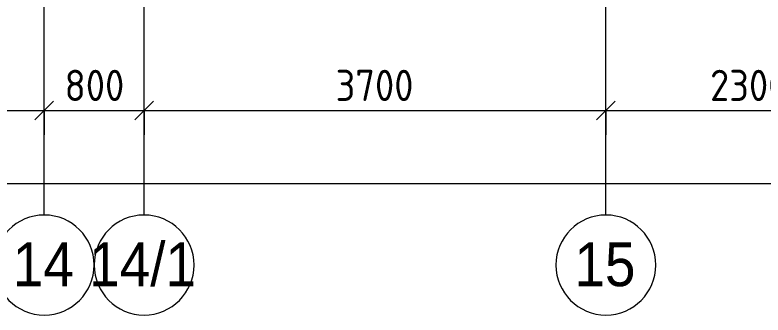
# Model space of a CAD drawing. Header units: millimetres. Extents: x 35092 to 251863, y -8553 to 29549.
# Drawn here: x 47425 to 53419, y -2706 to -305 of the extents above; entities that cross this region are included whole.
import ezdxf

# ---------------------------------------------------------------- set-up
doc = ezdxf.new("R2010")
doc.units = ezdxf.units.MM
for name, color, linetype, lineweight in [('A-ANNO-DIMS', 7, 'Continuous', 9), ('A-ANNO-DIMS-100', 7, 'Continuous', 9), ('Оси', 7, 'Continuous', 9), ('Оси-1', 7, 'Continuous', 20)]:
    doc.layers.add(name, color=color, linetype=linetype, lineweight=lineweight)
doc.styles.add('Arial', font='arial.ttf', dxfattribs={"width": 0.9, "height": 350})
doc.styles.add('ISOCPEUR', font='isocpeur.ttf', dxfattribs={"width": 0.9, "height": 250})
doc.dimstyles.new('ISO-2_5_0_9К_БОЛЬШОЙ', dxfattribs={"dimscale": 304.8, "dimtxt": 248.995294, "dimasz": 0.492126, "dimexe": 0.393701, "dimexo": 0.984252, "dimgap": 0, "dimtad": 1, "dimdec": 0, "dimrnd": 10, "dimzin": 0, "dimdsep": 46, "dimtxsty": 'ISOCPEUR', "dimblk1": 'OBLIQUE', "dimblk2": 'OBLIQUE', "dimsah": 1, "dimcen": 0.09, "dimdle": 0.393701, "dimazin": 0, "dimtfac": 1, "dimtdec": 4, "dimtix": 1, "dimtmove": 0, "dimatfit": 3, "dimfxl": 1, "dimtvp": 1, "dimtolj": 1, "dimtzin": 0, "dimarcsym": 2})

# ---------------------------------------------------------------- blocks, each defined once
blk = doc.blocks.new('Ось сетки - D8-29747960-План расстановки мебели и оборудования 2 этажа в осях 12-23')
at = {"layer": 'Оси-1'}
for start, end in [(360, 180), (180, 360)]:
    blk.add_arc((0, 0), 4, start, end, dxfattribs=at)
blk = doc.blocks.new('DIMBLOCK17-План расстановки мебели и оборудования 2 этажа в осях 12-23')
at = {"layer": 'A-ANNO-DIMS-100'}
for p, q in [((43160, -1264.4), (43160, -950.4)), ((47660, -1264.4), (47660, -950.4)), ((43160, -1070.4), (47660, -1070.4)), ((43160, -1070.4), (43160, -1264.4)), ((47660, -1070.4), (47660, -1264.4))]:
    blk.add_line(p, q, dxfattribs=at)
at = {"layer": 'A-ANNO-DIMS-100', "lineweight": 20}
for p, q in [((43160, -1070.4), (43235, -995.4)), ((47660, -1070.4), (47735, -995.4)), ((43160, -1070.4), (43085, -1145.4)), ((47660, -1070.4), (47585, -1145.4))]:
    blk.add_line(p, q, dxfattribs=at)
at = {"layer": 'A-ANNO-DIMS-100', "color": 0, "insert": (45082, -743.8), "char_height": 250, "width": 787.208, "attachment_point": 1, "line_spacing_factor": 1.149209, "style": 'ISOCPEUR'}
blk.add_mtext('4500', dxfattribs=at)
blk = doc.blocks.new('_Oblique')
at = {"color": 0, "linetype": 'ByBlock', "lineweight": -2}
blk.add_line((-0.5, -0.5), (0.5, 0.5), dxfattribs=at)
blk = doc.blocks.new('DIMBLOCK18-План расстановки мебели и оборудования 2 этажа в осях 12-23')
at = {"layer": 'A-ANNO-DIMS-100'}
for p, q in [((47660, -1264.4), (47660, -950.4)), ((48460, -1264.4), (48460, -950.4)), ((47660, -1070.4), (48460, -1070.4)), ((47660, -1070.4), (47660, -1264.4)), ((48460, -1070.4), (48460, -1264.4))]:
    blk.add_line(p, q, dxfattribs=at)
at = {"layer": 'A-ANNO-DIMS-100', "lineweight": 20}
for p, q in [((47660, -1070.4), (47735, -995.4)), ((48460, -1070.4), (48535, -995.4)), ((47660, -1070.4), (47585, -1145.4)), ((48460, -1070.4), (48385, -1145.4))]:
    blk.add_line(p, q, dxfattribs=at)
at = {"layer": 'A-ANNO-DIMS-100', "color": 0, "insert": (47823, -743.8), "char_height": 250, "width": 568.858, "attachment_point": 1, "line_spacing_factor": 1.149209, "style": 'ISOCPEUR'}
blk.add_mtext('800', dxfattribs=at)
blk = doc.blocks.new('DIMBLOCK19-План расстановки мебели и оборудования 2 этажа в осях 12-23')
at = {"layer": 'A-ANNO-DIMS-100'}
for p, q in [((48460, -1264.4), (48460, -950.4)), ((52160, -1264.4), (52160, -950.4)), ((48460, -1070.4), (52160, -1070.4)), ((48460, -1070.4), (48460, -1264.4)), ((52160, -1070.4), (52160, -1264.4))]:
    blk.add_line(p, q, dxfattribs=at)
at = {"layer": 'A-ANNO-DIMS-100', "lineweight": 20}
for p, q in [((48460, -1070.4), (48535, -995.4)), ((52160, -1070.4), (52235, -995.4)), ((48460, -1070.4), (48385, -1145.4)), ((52160, -1070.4), (52085, -1145.4))]:
    blk.add_line(p, q, dxfattribs=at)
at = {"layer": 'A-ANNO-DIMS-100', "color": 0, "insert": (49994, -743.8), "char_height": 250, "width": 758.478, "attachment_point": 1, "line_spacing_factor": 1.149209, "style": 'ISOCPEUR'}
blk.add_mtext('3700', dxfattribs=at)
blk = doc.blocks.new('DIMBLOCK20-План расстановки мебели и оборудования 2 этажа в осях 12-23')
at = {"layer": 'A-ANNO-DIMS-100'}
for p, q in [((52160, -1264.4), (52160, -950.4)), ((54460, -1264.4), (54460, -950.4)), ((52160, -1070.4), (54460, -1070.4)), ((52160, -1070.4), (52160, -1264.4)), ((54460, -1070.4), (54460, -1264.4))]:
    blk.add_line(p, q, dxfattribs=at)
at = {"layer": 'A-ANNO-DIMS-100', "lineweight": 20}
for p, q in [((52160, -1070.4), (52235, -995.4)), ((54460, -1070.4), (54535, -995.4)), ((52160, -1070.4), (52085, -1145.4)), ((54460, -1070.4), (54385, -1145.4))]:
    blk.add_line(p, q, dxfattribs=at)
at = {"layer": 'A-ANNO-DIMS-100', "color": 0, "insert": (52994, -743.8), "char_height": 250, "width": 758.478, "attachment_point": 1, "line_spacing_factor": 1.149209, "style": 'ISOCPEUR'}
blk.add_mtext('2300', dxfattribs=at)
blk = doc.blocks.new('DIMBLOCK32-План расстановки мебели и оборудования 2 этажа в осях 12-23')
at = {"layer": 'A-ANNO-DIMS-100'}
for p, q in [((38310, -1849), (38310, -1535.1)), ((84560, -1849), (84560, -1535.1)), ((38190, -1655.1), (84680, -1655.1)), ((38310, -1655.1), (38310, -1849)), ((84560, -1655.1), (84560, -1849))]:
    blk.add_line(p, q, dxfattribs=at)
at = {"layer": 'A-ANNO-DIMS-100', "lineweight": 20}
for p, q in [((38310, -1655.1), (38385, -1580.1)), ((84560, -1655.1), (84635, -1580.1)), ((38310, -1655.1), (38235, -1730.1)), ((84560, -1655.1), (84485, -1730.1))]:
    blk.add_line(p, q, dxfattribs=at)
at = {"layer": 'A-ANNO-DIMS-100', "color": 0, "insert": (61028, -1328.5), "char_height": 250, "width": 976.828, "attachment_point": 1, "line_spacing_factor": 1.149209, "style": 'ISOCPEUR'}
blk.add_mtext('46250', dxfattribs=at)

msp = doc.modelspace()

# ---------------------------------------------------------------- linework, layer by layer
at = {"layer": 'Оси'}
for p, q in [((47660, -1906.3), (47660, 593.7)), ((48460, -1906.3), (48460, 593.7)), ((52160, -1906.3), (52160, 593.7))]:
    msp.add_line(p, q, dxfattribs=at)

# ---------------------------------------------------------------- block references
at = {"layer": 'Оси-1', "xscale": 99.99999999999993, "yscale": 99.99999999999993, "zscale": 99.99999999999993}
for p in [(47660, -2306.3), (48460, -2306.3), (52160, -2306.3)]:
    msp.add_blockref('Ось сетки - D8-29747960-План расстановки мебели и оборудования 2 этажа в осях 12-23', p, dxfattribs=at)

# ---------------------------------------------------------------- texts
at = {"layer": 'Оси', "char_height": 350, "attachment_point": 1, "style": 'Arial'}
for s, insert, width in [('14', (47407.4, -2125.6), 606.076), ('14/1', (48019.7, -2125.6), 1060.633), ('15', (51907.4, -2125.6), 606.076)]:
    msp.add_mtext(s, dxfattribs=dict(at, insert=insert, width=width))

# ---------------------------------------------------------------- dimensions: what is measured, and where the dimension line sits
at = {"layer": 'A-ANNO-DIMS'}
for base, p1, p2, override, picture, middle in [((47660, -1070.4), (43160, -964.4), (47660, -964.4), {"dimpost": '<>', "dimfxl": 4500}, 'DIMBLOCK17-План расстановки мебели и оборудования 2 этажа в осях 12-23', (45410, -945.4)), ((48460, -1070.4), (47660, -964.4), (48460, -964.4), {"dimpost": '<>', "dimfxl": 800}, 'DIMBLOCK18-План расстановки мебели и оборудования 2 этажа в осях 12-23', (48060, -945.4)), ((52160, -1070.4), (48460, -964.4), (52160, -964.4), {"dimpost": '<>', "dimfxl": 3700}, 'DIMBLOCK19-План расстановки мебели и оборудования 2 этажа в осях 12-23', (50310, -945.4)), ((54460, -1070.4), (52160, -964.4), (54460, -964.4), {"dimpost": '<>', "dimfxl": 2300}, 'DIMBLOCK20-План расстановки мебели и оборудования 2 этажа в осях 12-23', (53310, -945.4)), ((84560, -1655.1), (38310, -1549), (84560, -1549), {"dimpost": '<>', "dimfxl": 46250}, 'DIMBLOCK32-План расстановки мебели и оборудования 2 этажа в осях 12-23', (61435, -1530.1))]:
    dim = msp.add_linear_dim(base=base, p1=p1, p2=p2, dimstyle='ISO-2_5_0_9К_БОЛЬШОЙ', override=override, dxfattribs=at)
    dim.commit()
    dim.dimension.update_dxf_attribs({"geometry": picture, "text_midpoint": middle})

doc.saveas('drawing.dxf')
